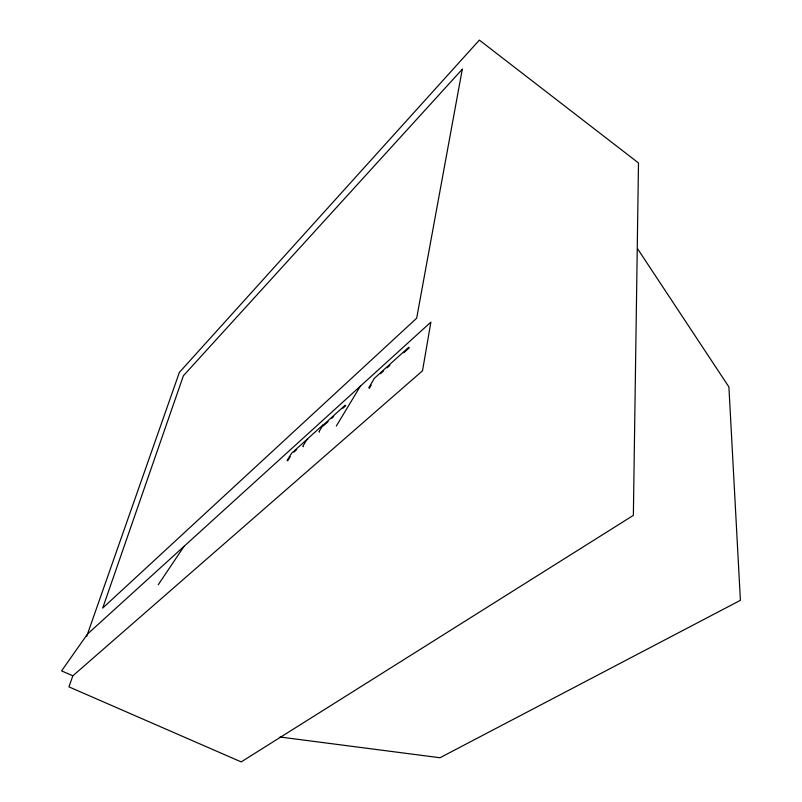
<?xml version="1.0" encoding="UTF-8"?>
<svg xmlns="http://www.w3.org/2000/svg" width="802" height="802" viewBox="0 0 802 802"><rect width="100%" height="100%" fill="white"/><g stroke="black" fill="none" stroke-linecap="round" stroke-linejoin="round"><path stroke-width="1.2" d="M72.832 675.815L61.594 670.873L87.498 634.051L430.885 322.123L422.514 370.795L72.832 675.815L68.942 686.873L241.201 761.9L633.369 515.365L638.492 162.966L479.355 40.1L179.387 372.369L86.686 636.367M371.206 385.12L369.321 388.308L368.75 387.817L374.414 378.273L408.739 347.246L409.321 347.757L403.757 352.78M336.329 426.012L360.359 386.183M290.204 456.779L287.647 460.839L287.106 460.398L291.587 453.3L323.376 424.559M158.215 584.758L184.099 546.302M380.549 373.732L383.336 371.216M387.045 367.867L389.832 365.351M293.963 452.077L296.72 449.581M323.427 425.822L328.078 421.631M331.797 418.273L333.652 416.599M342.945 408.208L345.732 405.692L345.181 405.221L322.885 425.361L318.985 431.687L319.527 432.148M280.048 737.018L439.997 757.74L740.406 600.317L728.908 386.955L637.51 248.66M303.336 446.724L302.795 446.273L307.236 439.155L307.778 439.606M462.303 69.213L416.649 318.224L102.696 608.086L183.407 375.727L462.303 69.213"/></g></svg>
